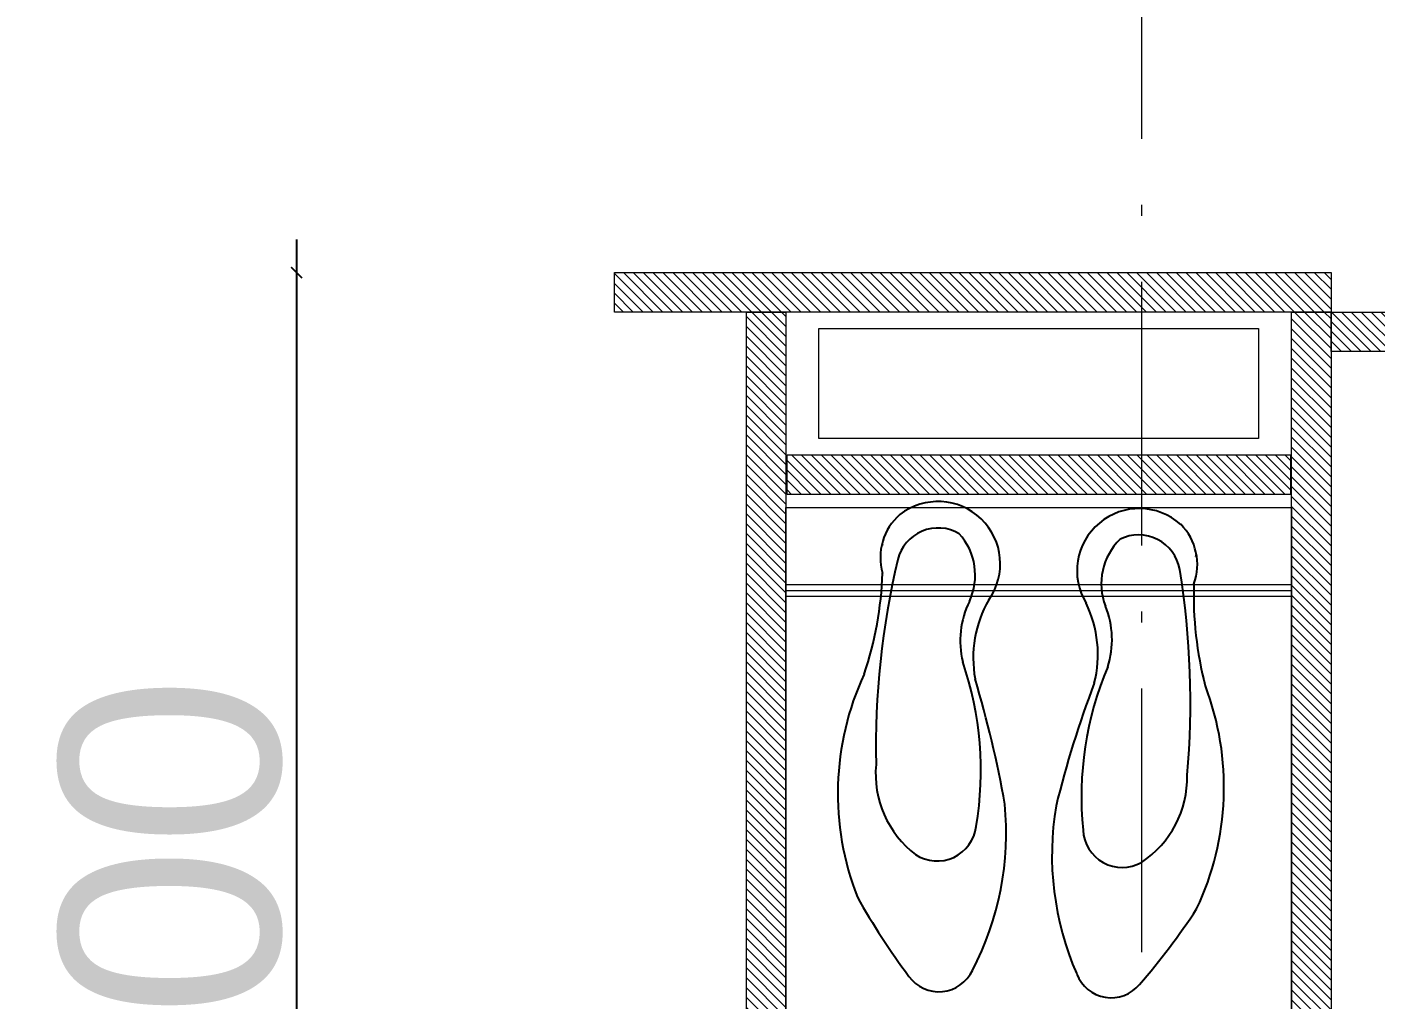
# Model space of a CAD drawing. Header units: millimetres. Extents: x 5622 to 8918, y 2044 to 6634.
# Drawn here: x 6366 to 6979, y 3162 to 3605 of the extents above; entities that cross this region are included whole.
import ezdxf

# ---------------------------------------------------------------- set-up
doc = ezdxf.new("R2010")
doc.units = ezdxf.units.MM
doc.linetypes.add('DASHDOT', pattern=[18.5, 12, -3, 0.5, -3])
doc.layers.add('DS_ST_quote 1_50', color=7, linetype='Continuous')
doc.layers.add('VESTIARIO - clothing', color=185, linetype='Continuous')
for name, color, linetype, lineweight in [('F_ARREDI', 7, 'Continuous', 5), ('F_FERRAMENTA', 253, 'Continuous', 5), ('F_MULTI laminato CERA', 124, 'Continuous', 5), ('F_MULTI laminato CERA_retino', 7, 'Continuous', 5), ('F_MULTI laminato OPACO', 1, 'Continuous', 5), ('F_MULTI laminato OPACO_retino', 1, 'Continuous', 5), ('F_Sezioni', 5, 'Continuous', 9)]:
    doc.layers.add(name, color=color, linetype=linetype, lineweight=lineweight)
doc.styles.add('ARIAL', font='arial.ttf')
doc.dimstyles.new('ISO-100', dxfattribs={"dimtxt": 100, "dimasz": 5, "dimexe": 0.25, "dimexo": 6, "dimgap": 6, "dimtad": 1, "dimtxsty": 'ARIAL', "dimblk": 'ARCHTICK', "dimcen": 2.5, "dimdle": 15, "dimse1": 1, "dimse2": 1, "dimclrd": 256, "dimclre": 256, "dimclrt": 256, "dimadec": 0, "dimazin": 0, "dimtfac": 1, "dimtmove": 0, "dimatfit": 3, "dimldrblk": 'ARCHTICK', "dimfxl": 1, "dimlwd": -1, "dimlwe": -1, "dimarcsym": 0})

# ---------------------------------------------------------------- blocks, each defined once
blk = doc.blocks.new('MOBILE_ingresso-living_rev.01_pianta')
at = {"layer": 'F_MULTI laminato CERA_retino', "true_color": 0x636466, "transparency": 33554687}
h = blk.add_hatch(dxfattribs=at)
h.set_pattern_fill('ANSI31', color=251)
h.paths.add_polyline_path([(2007.77, -11391.34), (2007.77, -11409.34), (2520.77, -11409.34), (2520.77, -11401.34), (2524.77, -11401.34), (2524.77, -11409.34), (2570.77, -11409.34), (2570.77, -11391.34)])
h = blk.add_hatch(dxfattribs=at)
h.set_pattern_fill('ANSI31', color=251)
h.set_pattern_definition([(45, (20.0005, 0), (-2.245064, 2.245064), [])])
h.paths.add_polyline_path([(2072.77, -11409.84), (2090.77, -11409.84), (2090.77, -11638.84), (2072.77, -11638.84)])
h = blk.add_hatch(dxfattribs=at)
h.set_pattern_fill('ANSI31', color=251)
h.paths.add_polyline_path([(2007.77, -11639.34), (2570.77, -11639.34), (2570.77, -11657.34), (2007.77, -11657.34)])
at = {"layer": 'F_MULTI laminato OPACO_retino', "transparency": 33554687}
h = blk.add_hatch(dxfattribs=at)
h.set_pattern_fill('ANSI31', color=256)
h.set_pattern_definition([(45, (-537, 306), (-2.245064, 2.245064), [])])
h.paths.add_polyline_path([(2007.77, -11391.34), (2007.77, -11351.34), (2025.77, -11351.34), (2025.77, -11391.34)])
h = blk.add_hatch(dxfattribs=at)
h.set_pattern_fill('ANSI31', color=256)
h.paths.add_polyline_path([(2007.77, -11717.34), (1989.77, -11717.34), (1989.77, -11391.34), (2007.77, -11391.34)])
at = {"layer": 'F_FERRAMENTA'}
for points in [[(2131.69, -11409.34), (2137.24, -11409.34), (2137.24, -11639.34), (2131.69, -11639.34)], [(2134.49, -11409.34), (2137.24, -11409.34), (2137.24, -11639.34), (2134.49, -11639.34)]]:
    blk.add_lwpolyline(points, close=True, dxfattribs=at)
at = {"layer": 'F_MULTI laminato CERA'}
for points in [[(2007.77, -11391.34), (2570.77, -11391.34), (2570.77, -11409.34), (2007.77, -11409.34)], [(2570.77, -11409.34), (2007.77, -11409.34), (2007.77, -11639.34), (2570.77, -11639.34)], [(2072.77, -11409.84), (2090.77, -11409.84), (2090.77, -11638.84), (2072.77, -11638.84)], [(2562.09, -11639.34), (2096.63, -11639.34), (2096.63, -11409.34), (2562.09, -11409.34)], [(2015.27, -11424.34), (2065.27, -11424.34), (2065.27, -11624.34), (2015.27, -11624.34)], [(2007.77, -11639.34), (2570.77, -11639.34), (2570.77, -11657.34), (2007.77, -11657.34)]]:
    blk.add_lwpolyline(points, close=True, dxfattribs=at)
at = {"layer": 'F_MULTI laminato OPACO'}
for points in [[(2007.77, -11391.34), (2007.77, -11351.34), (2025.77, -11351.34), (2025.77, -11391.34)], [(2007.77, -11717.34), (1989.77, -11717.34), (1989.77, -11391.34), (2007.77, -11391.34)]]:
    blk.add_lwpolyline(points, close=True, dxfattribs=at)
at = {"layer": 'VESTIARIO - clothing', "ltscale": 0.02}
for centre, radius, start, end in [((2223.95, -11569.43), 129.37, 64.67407, 110.86131), ((2137.04, -11292.77), 161.05, 268.01432, 284.69097), ((2122.66, -11478.08), 25.9, 70.15195, 134.99257), ((2112.84, -11483.33), 31.14, 78.70922, 80.55936), ((2185.29, -11832.86), 377.53, 84.95071, 99.20993), ((2095.45, -11731.97), 334.51, 49.28475, 56.6634), ((2125.48, -11478.61), 28.31, 138.25732, 301.45695), ((2128.14, -11478.88), 18.98, 99.94129, 206.43069), ((2219.39, -11503.31), 46.53, 33.54601, 91.07715), ((2242.56, -11486.33), 17.89, 272.85354, 29.21366), ((2302.9, -11491.35), 16.82, 290.98548, 50.22742), ((2131.43, -11467.56), 28.33, 224.25683, 290.98098), ((2156.88, -11531.2), 40.21, 72.13626, 112.37065), ((2228.51, -11352.44), 152.49, 247.11634, 275.62069), ((2163.43, -11550.43), 53, 75.62551, 115.93126), ((2351.75, -11034.97), 496.07, 249.32294, 256.0798), ((2254.77, -11382.77), 135.56, 260.50472, 293.54159), ((2122.3, -11570.15), 28.31, 54.57169, 217.77131), ((2317.31, -12028.4), 496.07, 99.94883, 106.70569), ((2244.65, -11674.72), 135.56, 62.48704, 95.52391), ((2165.14, -11501.14), 53, 240.09737, 280.40312), ((2127.48, -11581.59), 28.33, 65.04766, 131.7718), ((2216.35, -11703.16), 152.49, 80.40795, 108.9123), ((2239.64, -11570.57), 17.89, 326.81497, 83.1751), ((2124.98, -11570.07), 18.98, 149.59794, 256.08734), ((2157.28, -11519.87), 40.21, 243.65798, 283.89237), ((2300.18, -11569.74), 16.82, 305.80121, 65.04316), ((2217.7, -11552.02), 46.53, 264.95149, 322.48263), ((2109.9, -11315.33), 334.51, 299.36524, 306.74388), ((2119.46, -11570.49), 25.9, 221.03606, 285.87669), ((2206.5, -11220.9), 377.53, 256.81871, 271.07792), ((2110.02, -11564.57), 31.14, 275.46927, 277.31942), ((2120.96, -11756.35), 161.05, 71.33766, 88.01432), ((2226.83, -11486.37), 129.37, 245.16733, 291.35457)]:
    blk.add_arc(centre, radius, start, end, dxfattribs=at)
blk = doc.blocks.new('_ArchTick')
at = {"color": 0, "linetype": 'ByBlock', "const_width": 0.15}
blk.add_lwpolyline([(-0.5, -0.5), (0.5, 0.5)], dxfattribs=at)
blk = doc.blocks.new('*D23')
at = {"layer": 'Defpoints', "color": 0, "transparency": 16777216}
for p in [(6632.85, 3492.85), (6488.23, 2892.85), (6694.35, 2892.85)]:
    blk.add_point(p, dxfattribs=at)
at = {"layer": 'DS_ST_quote 1_50', "transparency": 16777216}
blk.add_line((6488.23, 3507.85), (6488.23, 2877.85), dxfattribs=at)
at = {"layer": 'DS_ST_quote 1_50', "transparency": 16777216, "xscale": 5, "yscale": 5, "zscale": 5}
for p, rotation in [((6488.23, 3492.85), 90), ((6488.23, 2892.85), 270)]:
    blk.add_blockref('_ArchTick', p, dxfattribs=dict(at, rotation=rotation))
at = {"layer": 'DS_ST_quote 1_50', "transparency": 16777216, "insert": (6431.18, 3192.85), "char_height": 100, "attachment_point": 5, "rotation": 90, "style": 'ARIAL'}
blk.add_mtext('600', dxfattribs=at)

msp = doc.modelspace()

# ---------------------------------------------------------------- linework, layer by layer
at = {"layer": 'F_Sezioni', "color": 3, "linetype": 'DASHDOT', "lineweight": 15, "ltscale": 10}
msp.add_lwpolyline([(6998.763, 6545.773), (7111.31, 6633.572), (6872.662, 6633.572), (6872.662, 2438.378)], dxfattribs=at)

# ---------------------------------------------------------------- block references
at = {"layer": 'F_ARREDI', "rotation": 270}
msp.add_blockref('MOBILE_ingresso-living_rev.01_pianta', (18350.188, 5482.618), dxfattribs=at)

# ---------------------------------------------------------------- dimensions: what is measured, and where the dimension line sits
at = {"layer": 'DS_ST_quote 1_50', "color": 4}
dim = msp.add_linear_dim(base=(6488.234, 2892.851), p1=(6632.848, 3492.851), p2=(6694.348, 2892.851), angle=90, dimstyle='ISO-100', dxfattribs=at)
dim.commit()
dim.dimension.update_dxf_attribs({"geometry": '*D23', "text_midpoint": (6431.176, 3192.851)})

doc.saveas('drawing.dxf')
